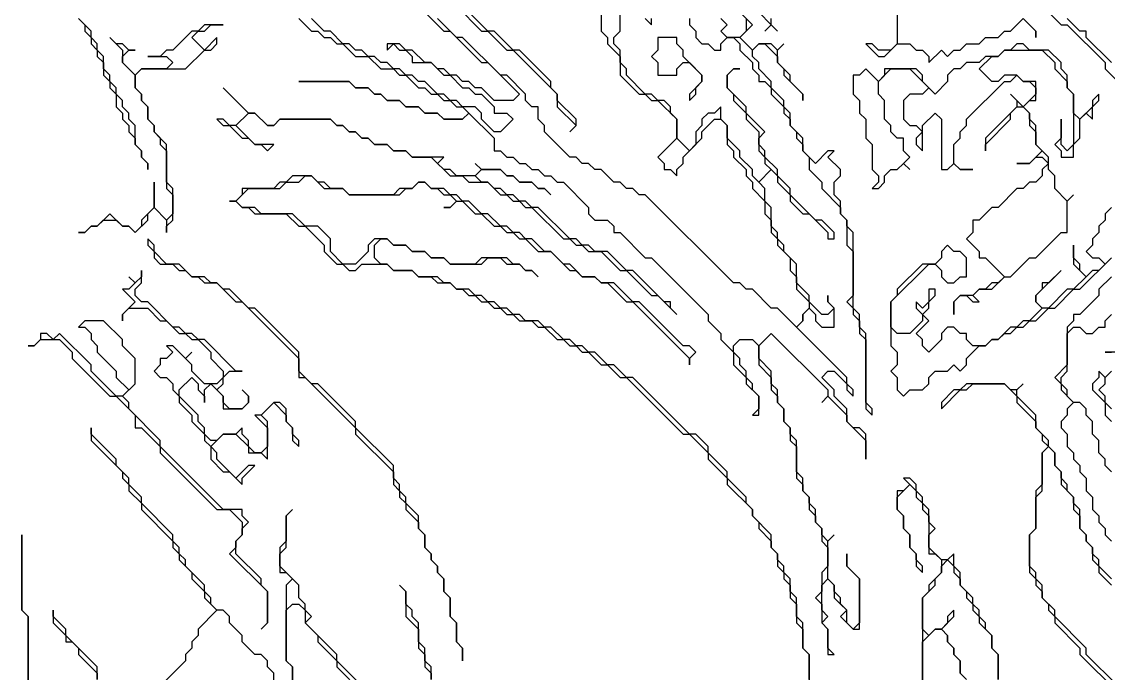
# Model space of a CAD drawing. Header units: metres. Extents: x 0 to 500, y 0 to 703.
# Drawn here: x 334 to 355.56, y 395.88 to 408.81 of the extents above; entities that cross this region are included whole.
import ezdxf

# ---------------------------------------------------------------- set-up
doc = ezdxf.new("R2010")
doc.units = ezdxf.units.M

msp = doc.modelspace()

# ---------------------------------------------------------------- linework, layer by layer
for points in [[(345.5, 409.25), (345.5, 408.625), (345.625, 408.5), (345.625, 408.375), (345.875, 408.125), (345.875, 407.75), (346.25, 407.375), (346.375, 407.375), (346.5, 407.25), (346.625, 407.25), (347, 406.875), (347, 406.5), (346.625, 406.125), (346.75, 406), (346.75, 405.875), (346.875, 405.875), (347, 405.75), (347, 405.875), (347.125, 406), (347.125, 406.125), (347.5, 406.5), (347.5, 406.625), (347.75, 406.875), (347.875, 406.875), (348, 406.75), (348, 406.375), (348.125, 406.25), (348.125, 406.125), (348.375, 405.875), (348.375, 405.75), (348.5, 405.625), (348.5, 405.5), (348.75, 405.25), (348.75, 405), (348.875, 404.875), (348.875, 404.625), (349, 404.5), (349, 404.375), (349.25, 404.125), (349.25, 403.875), (349.375, 403.75), (349.375, 403.5), (349.625, 403.25), (349.625, 403.125), (349.5, 403), (349.5, 402.875), (349.375, 402.75), (349, 403.125), (348.875, 403.125), (348.5, 403.5), (348.375, 403.5), (348.25, 403.625), (348.125, 403.625), (346.375, 405.375), (346.25, 405.375), (346.125, 405.5), (346, 405.5), (345.875, 405.625), (345.75, 405.625), (345.5, 405.875), (345.375, 405.875), (345.25, 406), (345.125, 406), (345, 406.125), (344.875, 406.125), (344.375, 406.625), (344.375, 406.75), (344.25, 406.875), (344.25, 407.125), (344.125, 407.125), (344, 407.25), (344, 407.375), (343.625, 407.75), (343.5, 407.75), (342.75, 408.5), (342.625, 408.5), (342.25, 408.875)], [(342.625, 409.125), (343.125, 408.625), (343.25, 408.625), (343.625, 408.25), (343.75, 408.25), (344.625, 407.375), (344.625, 407.125), (345, 406.75), (344.875, 406.625), (345, 406.75), (345, 406.875), (344.625, 407.25), (344.625, 407.375), (344.5, 407.5), (344.5, 407.625), (343.875, 408.25), (343.75, 408.25), (343.375, 408.625), (343.25, 408.625), (342.75, 409.125)], [(335.125, 408.875), (335.25, 408.75), (335.25, 408.625), (335.375, 408.5), (335.375, 408.375), (335.5, 408.25), (335.5, 408.125), (335.625, 408), (335.625, 407.75), (335.75, 407.625), (335.75, 407.5), (335.875, 407.375), (335.875, 407.125), (336, 407), (336, 406.875), (336.125, 406.75), (336.125, 406.625), (336.25, 406.5), (336.25, 406.375), (336.375, 406.25), (336.375, 406.125), (336.5, 406), (336.5, 405.875), (336.5, 406), (336.375, 406.125), (336.375, 406.25), (336.25, 406.375), (336.25, 406.75), (336.125, 406.875), (336.125, 407), (336, 407.125), (336, 407.25), (335.875, 407.375), (335.875, 407.5), (335.75, 407.625), (335.75, 407.75), (335.625, 407.875), (335.625, 408.125), (335.5, 408.25), (335.5, 408.375), (335.375, 408.5), (335.375, 408.625), (335.125, 408.875)], [(339.5, 408.875), (339.75, 408.625), (339.875, 408.625), (340, 408.5), (340.125, 408.5), (340.25, 408.375), (340.375, 408.375), (340.625, 408.125), (340.875, 408.125), (341.125, 407.875), (341.375, 407.875), (341.5, 407.75), (341.625, 407.75), (341.875, 407.5), (342, 407.5), (342.125, 407.375), (342.25, 407.375), (342.375, 407.25), (342.5, 407.25), (342.625, 407.125), (342.75, 407.125), (342.875, 407), (342.75, 406.875), (342.375, 406.875), (342.25, 407), (342, 407), (341.875, 407.125), (341.625, 407.125), (341.5, 407.25), (341.25, 407.25), (341.125, 407.375), (341, 407.375), (340.875, 407.5), (340.625, 407.5), (340.5, 407.625), (339.5, 407.625), (340.5, 407.625), (340.625, 407.5), (340.875, 407.5), (341, 407.375), (341.125, 407.375), (341.25, 407.25), (341.5, 407.25), (341.625, 407.125), (341.875, 407.125), (342, 407), (342.25, 407), (342.375, 406.875), (342.75, 406.875), (342.875, 407), (343.375, 406.5), (343.375, 406.25), (343.5, 406.25), (343.625, 406.125), (343.75, 406.125), (343.875, 406), (344, 406), (344.125, 405.875), (344.25, 405.875), (344.375, 405.75), (344.5, 405.75), (344.625, 405.625), (344.75, 405.625), (345.25, 405.125), (345.25, 405), (345.375, 404.875), (345.625, 404.875), (345.75, 404.75), (345.75, 404.625), (345.875, 404.625), (346.375, 404.125), (346.5, 404.125), (347.625, 403), (347.625, 402.875), (347.875, 402.625), (347.875, 402.5), (348.125, 402.25), (348.125, 402), (348.375, 401.75), (348.375, 401.625), (348.625, 401.375), (348.625, 401.125), (348.5, 401), (348.625, 401), (348.625, 401.375), (348.5, 401.5), (348.5, 401.625), (348.375, 401.75), (348.375, 401.875), (348.25, 402), (348.25, 402.125), (348.125, 402.25), (348.125, 402.375), (348.25, 402.5), (348.5, 402.5), (348.625, 402.375), (348.625, 402), (348.875, 401.75), (348.875, 401.5), (349, 401.375), (349, 401.25), (349.125, 401.125), (349.125, 400.875), (349.25, 400.75), (349.25, 400.5), (349.375, 400.375), (349.375, 399.75), (349.5, 399.625), (349.5, 399.5), (349.625, 399.375), (349.625, 399.125), (349.75, 399), (349.75, 398.875), (349.875, 398.75), (349.875, 398.5), (350, 398.375), (350, 398), (349.875, 397.875), (349.875, 397.5), (349.75, 397.375), (349.875, 397.25), (349.875, 396.875), (350, 396.75), (350, 396.25), (350.125, 396.25), (350, 396.375), (350, 396.75), (349.875, 396.875), (350, 397), (349.875, 397.125), (349.875, 397.625), (350, 397.75), (350.125, 397.625), (350.125, 397.375), (350.375, 397.125), (350.25, 397), (350.5, 396.75), (350.625, 396.75), (350.625, 397.75), (350.375, 398), (350.375, 398.25), (350.375, 398), (350.625, 397.75), (350.625, 396.875), (350.5, 396.75), (350.375, 396.875), (350.375, 397.125), (350.25, 397.25), (350.25, 397.375), (350.125, 397.5), (350.125, 397.625), (350, 397.75), (350, 398.5), (350.125, 398.625), (350, 398.5), (349.875, 398.625), (349.875, 398.75), (349.75, 398.875), (349.75, 399.125), (349.625, 399.25), (349.625, 399.375), (349.5, 399.5), (349.5, 399.75), (349.375, 399.875), (349.375, 400.5), (349.25, 400.625), (349.25, 400.75), (349.125, 400.875), (349.125, 401.125), (349, 401.25), (349, 401.5), (348.875, 401.625), (348.875, 401.875), (348.625, 402.125), (348.625, 402.375), (348.875, 402.625), (350, 401.5), (350, 401.375), (349.875, 401.25), (350, 401.375), (350.375, 401), (350.375, 400.875), (350.75, 400.5), (350.75, 400.125), (350.75, 400.625), (350.625, 400.75), (350.5, 400.75), (350.375, 400.875), (350.375, 401.125), (350.125, 401.375), (350.125, 401.5), (349.875, 401.75), (350, 401.875), (350.125, 401.875), (350.375, 401.625), (350.375, 401.5), (350.5, 401.375), (350.5, 401.5), (350.375, 401.625), (350.375, 401.75), (349.375, 402.75), (349.5, 402.875), (349.5, 403), (349.625, 403.125), (349.75, 403), (349.75, 402.875), (349.875, 402.75), (350.125, 402.75), (350.125, 403.125), (350, 403.25), (350, 403.375), (350, 403.25), (350.125, 403.125), (350, 403), (349.875, 403), (349.625, 403.25), (349.625, 403.375), (349.375, 403.625), (349.375, 404), (349.125, 404.25), (349.125, 404.375), (349, 404.5), (349, 404.625), (348.875, 404.75), (348.875, 405.125), (348.75, 405.25), (348.75, 405.5), (348.625, 405.625), (348.875, 405.875), (349, 405.75), (349, 405.625), (349.25, 405.375), (349.25, 405.25), (349.5, 405), (349.625, 405), (350, 404.625), (350, 404.5), (350.125, 404.5), (350.125, 404.625), (349.875, 404.875), (349.75, 404.875), (349.25, 405.375), (349.25, 405.5), (349, 405.75), (349, 405.875), (348.75, 406.125), (348.75, 406.25), (348.625, 406.375), (348.625, 406.5), (348.75, 406.625), (348.375, 407), (348.375, 407.125), (348, 407.5), (348, 407.75), (348.125, 407.875), (348.25, 407.875), (348.125, 407.875), (348, 407.75), (348, 407.5), (348.125, 407.375), (348.125, 407.25), (348.375, 407), (348.375, 406.875), (348.625, 406.625), (348.625, 406.25), (348.75, 406.125), (348.75, 406), (348.875, 405.875), (348.625, 405.625), (348.5, 405.75), (348.5, 405.875), (348.25, 406.125), (348.25, 406.25), (348, 406.5), (348, 406.75), (347.875, 406.875), (347.875, 407.125), (347.75, 407), (347.625, 407), (347.5, 406.875), (347.5, 406.75), (347.375, 406.625), (347.375, 406.375), (347.25, 406.25), (347, 406.5), (347, 406.875), (346.875, 407), (346.875, 407.125), (346.75, 407.25), (346.625, 407.25), (346.5, 407.375), (346.375, 407.375), (346, 407.75), (346, 407.875), (345.875, 408), (345.875, 408.25), (345.75, 408.375), (345.75, 408.5), (345.875, 408.625), (345.875, 409)], [(342, 409), (342.375, 408.625), (342.5, 408.625), (343.125, 408), (343.25, 408), (343.875, 407.375), (343.75, 407.25), (343.375, 407.25), (343.125, 407.5), (343, 407.5), (342.875, 407.625), (342.75, 407.625), (342.625, 407.75), (342.5, 407.75), (342.375, 407.875), (342.25, 407.875), (342.125, 408), (342, 408), (341.75, 408.25), (341.625, 408.25), (341.5, 408.375), (341.25, 408.375), (341.25, 408.25), (341.375, 408.375), (341.5, 408.25), (341.625, 408.25), (341.75, 408.125), (341.75, 408), (342.125, 408), (342.375, 407.75), (342.5, 407.75), (342.75, 407.5), (342.875, 407.5), (343, 407.375), (343.125, 407.375), (343.375, 407.125), (343.375, 407), (343.625, 407), (343.75, 406.875), (343.5, 406.625), (343.375, 406.625), (343.125, 406.875), (343.125, 407), (343, 407.125), (342.75, 407.125), (342.625, 407.25), (342.5, 407.25), (342.375, 407.375), (342.25, 407.375), (342, 407.625), (341.875, 407.625), (341.75, 407.75), (341.625, 407.75), (341.5, 407.875), (341.375, 407.875), (341.25, 408), (341.125, 408), (341, 408.125), (340.875, 408.125), (340.75, 408.25), (340.625, 408.25), (340.5, 408.375), (340.375, 408.375), (340.125, 408.625), (340, 408.625), (339.75, 408.875)], [(346.375, 408.875), (346.5, 408.75), (346.5, 408.875)], [(347.25, 408.875), (347.25, 408.75), (347.375, 408.625), (347.375, 408.5), (347.5, 408.375), (347.625, 408.375), (347.75, 408.25), (347.875, 408.25), (347.875, 408.375), (348, 408.5), (348.125, 408.5), (348.25, 408.375), (348.25, 408.25), (348.5, 408), (348.5, 407.875), (348.625, 407.75), (348.625, 407.625), (348.75, 407.625), (348.875, 407.5), (348.875, 407.375), (349.125, 407.125), (349.125, 407), (349.25, 406.875), (349.25, 406.75), (349.375, 406.625), (349.375, 406.5), (349.5, 406.375), (349.5, 406.25), (349.625, 406.125), (349.625, 405.875), (349.875, 405.625), (349.875, 405.5), (350.25, 405.125), (350.25, 405), (350.375, 404.875), (350.375, 404.375), (350.5, 404.25), (350.5, 403.375), (350.375, 403.25), (350.5, 403.125), (350.5, 403), (350.625, 402.875), (350.625, 402.625), (350.75, 402.5), (350.75, 401.125), (350.875, 401), (350.875, 401.125), (350.75, 401.25), (350.75, 402.625), (350.625, 402.75), (350.625, 403), (350.5, 403.125), (350.5, 404.625), (350.375, 404.75), (350.375, 404.875), (350.25, 405), (350.25, 405.25), (350.125, 405.375), (350.125, 405.625), (350.25, 405.75), (350.25, 405.875), (350, 406.125), (350.125, 406.25), (350, 406.25), (349.75, 406), (349.5, 406.25), (349.5, 406.5), (349.25, 406.75), (349.25, 407), (349.125, 407.125), (349.125, 407.25), (348.875, 407.5), (348.875, 407.625), (348.625, 407.875), (348.625, 408), (348.5, 408.125), (348.5, 408.25), (348.625, 408.375), (348.75, 408.375), (349, 408.125), (349, 408), (349.125, 407.875), (349.125, 407.75), (349.5, 407.375), (349.5, 407.25), (349.5, 407.375), (349.25, 407.625), (349.25, 407.75), (349, 408), (349, 408.25), (349.125, 408.375), (349, 408.25), (348.875, 408.375), (348.625, 408.375), (348.5, 408.25), (348.25, 408.5), (348.5, 408.75), (348.25, 409)], [(348.375, 408.875), (348.375, 408.625), (348.25, 408.5), (348, 408.5), (347.875, 408.625), (348, 408.75), (347.875, 408.875)], [(348.625, 409), (348.875, 408.75), (348.75, 408.625), (348.875, 408.75), (349, 408.625), (348.875, 408.75), (348.875, 408.875)], [(351.375, 409), (351.375, 408.375), (351.25, 408.25), (351, 408.25), (350.875, 408.375), (350.75, 408.375), (351, 408.125), (351.125, 408.125), (351.375, 408.375), (351.625, 408.375), (351.75, 408.25), (351.875, 408.25), (352, 408.125), (352, 408), (352.25, 408.25), (352.375, 408.125), (352.5, 408.25), (352.625, 408.25), (352.75, 408.375), (353, 408.375), (353.125, 408.5), (353.375, 408.5), (353.5, 408.625), (353.625, 408.625), (353.875, 408.875), (354.125, 408.625), (354.125, 408.5), (354.125, 408.625), (353.875, 408.875)], [(354.375, 409), (354.625, 408.75), (354.75, 408.75), (355.5, 408), (355.5, 407.875), (355.875, 407.5)], [(355.625, 408), (355.125, 408.5), (355.125, 408.625), (355, 408.625), (354.75, 408.875)], [(349.625, 395.75), (349.625, 396.25), (349.5, 396.375), (349.5, 396.875), (349.375, 397), (349.375, 397.375), (349.25, 397.5), (349.25, 397.75), (349.125, 397.875), (349.125, 398), (349, 398.125), (349, 398.25), (348.875, 398.375), (348.875, 398.625), (348.5, 399), (348.5, 399.125), (348.375, 399.25), (348.375, 399.375), (348, 399.75), (348, 399.875), (347.625, 400.25), (347.625, 400.375), (347.375, 400.625), (347.25, 400.625), (346.125, 401.75), (346, 401.75), (345.75, 402), (345.625, 402), (345.375, 402.25), (345.25, 402.25), (345.125, 402.375), (345, 402.375), (344.875, 402.5), (344.75, 402.5), (344.5, 402.75), (344.375, 402.75), (344.25, 402.875), (344, 402.875), (343.875, 403), (343.75, 403), (343.625, 403.125), (343.5, 403.125), (343.375, 403.25), (343.25, 403.25), (343.125, 403.375), (343, 403.375), (342.875, 403.5), (342.625, 403.5), (342.5, 403.625), (342.375, 403.625), (342.25, 403.75), (341.875, 403.75), (341.75, 403.875), (341.375, 403.875), (341.25, 404), (341.125, 404), (341, 404.125), (341, 404.375), (341.125, 404.5), (341.25, 404.5), (341.375, 404.375), (341.625, 404.375), (341.75, 404.25), (342, 404.25), (342.125, 404.125), (342.375, 404.125), (342.5, 404), (343.125, 404), (343.25, 404.125), (343.5, 404.125), (343.625, 404), (343.875, 404), (344, 403.875), (344.125, 403.875), (344.25, 403.75), (344.125, 403.875), (344, 403.875), (343.875, 404), (343.75, 404), (343.625, 404.125), (343.125, 404.125), (343, 404), (342.5, 404), (342.375, 404.125), (342.125, 404.125), (342, 404.25), (341.75, 404.25), (341.625, 404.375), (341.375, 404.375), (341.25, 404.5), (341, 404.5), (340.875, 404.375), (340.875, 404.25), (340.625, 404), (340.375, 404), (340.125, 404.25), (340.125, 404.5), (339.875, 404.75), (339.625, 404.75), (339.375, 405), (338.75, 405), (338.625, 405.125), (338.375, 405.125), (338.25, 405.25), (338.5, 405.5), (339.125, 405.5), (339.25, 405.625), (339.5, 405.625), (339.625, 405.75), (339.75, 405.75), (340, 405.5), (340.375, 405.5), (340.5, 405.375), (341.5, 405.375), (341.625, 405.5), (341.75, 405.5), (341.875, 405.625), (342, 405.625), (342.125, 405.5), (342.25, 405.5), (342.375, 405.375), (342.5, 405.375), (342.625, 405.25), (342.5, 405.125), (342.375, 405.125), (342.5, 405.125), (342.625, 405.25), (342.75, 405.25), (343, 405), (343.125, 405), (343.375, 404.75), (343.5, 404.75), (343.625, 404.625), (343.75, 404.625), (343.875, 404.5), (344, 404.5), (344.25, 404.25), (344.5, 404.25), (344.875, 403.875), (345, 403.875), (345.125, 403.75), (345.375, 403.75), (345.5, 403.625), (345.625, 403.625), (346, 403.25), (346.125, 403.25), (347.25, 402.125), (347.25, 402), (347.25, 402.125), (347.375, 402.25), (347.25, 402.375), (347.125, 402.375), (346.25, 403.25), (346.125, 403.25), (345.75, 403.625), (345.5, 403.625), (345.375, 403.75), (345.125, 403.75), (344.875, 404), (344.75, 404), (344.5, 404.25), (344.375, 404.25), (344.125, 404.5), (344, 404.5), (343.875, 404.625), (343.75, 404.625), (343.625, 404.75), (343.5, 404.75), (343.25, 405), (343.125, 405), (342.875, 405.25), (342.75, 405.25), (342.625, 405.375), (342.5, 405.375), (342.375, 405.5), (342.125, 405.5), (342, 405.625), (341.875, 405.625), (341.75, 405.5), (341.5, 405.5), (341.375, 405.375), (340.5, 405.375), (340.375, 405.5), (340.125, 405.5), (340, 405.625), (339.875, 405.625), (339.75, 405.75), (339.375, 405.75), (339.25, 405.625), (339.125, 405.625), (339, 405.5), (338.375, 405.5), (338.375, 405.375), (338.25, 405.25), (338.125, 405.25), (338.25, 405.25), (338.375, 405.125), (338.5, 405.125), (338.625, 405), (339.25, 405), (339.5, 404.75), (339.625, 404.75), (340, 404.375), (340, 404.25), (340.25, 404), (340.375, 404), (340.5, 403.875), (340.625, 403.875), (340.75, 404), (341.25, 404), (341.375, 403.875), (341.75, 403.875), (341.875, 403.75), (342.125, 403.75), (342.25, 403.625), (342.5, 403.625), (342.625, 403.5), (342.75, 403.5), (342.875, 403.375), (343, 403.375), (343.125, 403.25), (343.25, 403.25), (343.375, 403.125), (343.5, 403.125), (343.625, 403), (343.75, 403), (343.875, 402.875), (344.125, 402.875), (344.25, 402.75), (344.375, 402.75), (344.625, 402.5), (344.75, 402.5), (344.875, 402.375), (345, 402.375), (345.125, 402.25), (345.25, 402.25), (345.5, 402), (345.625, 402), (345.875, 401.75), (346, 401.75), (347.125, 400.625), (347.25, 400.625), (347.625, 400.25), (347.625, 400.125), (348, 399.75), (348, 399.625), (348.5, 399.125), (348.5, 399), (348.625, 398.875), (348.625, 398.75), (348.875, 398.5), (348.875, 398.375), (349, 398.25), (349, 398), (349.125, 397.875), (349.125, 397.75), (349.25, 397.625), (349.25, 397.375), (349.375, 397.25), (349.375, 396.875), (349.5, 396.75), (349.5, 396.375), (349.625, 396.25), (349.625, 395.625)], [(355.625, 405.125), (355.5, 405), (355.5, 404.875), (355.375, 404.75), (355.375, 404.625), (355.25, 404.5), (355.25, 404.375), (355.125, 404.25), (355.25, 404.125), (355.375, 404.125), (355.5, 404), (355.375, 403.875), (355.25, 403.875), (355.125, 403.75), (355, 403.875), (355, 404), (354.875, 404.125), (354.875, 404.375), (354.875, 404), (355.125, 403.75), (354.875, 403.5), (354.75, 403.5), (354.375, 403.125), (354.25, 403.125), (354.125, 403.25), (354.125, 403.375), (354.625, 403.875), (354.375, 403.625), (354.25, 403.625), (354.25, 403.5), (354.125, 403.375), (354.125, 403.25), (354.25, 403.125), (354, 402.875), (353.875, 402.875), (353.75, 402.75), (353.625, 402.75), (353.375, 402.5), (353.25, 402.5), (353.125, 402.375), (352.875, 402.375), (352.75, 402.5), (352.75, 402.625), (352.625, 402.625), (352.5, 402.75), (352.375, 402.75), (352.25, 402.625), (352.25, 402.5), (352, 402.25), (351.875, 402.375), (351.875, 402.5), (351.75, 402.625), (352, 402.875), (351.875, 403), (352, 403.125), (352, 403.25), (352.125, 403.375), (352.125, 403.5), (352, 403.5), (352, 403.25), (351.875, 403.125), (351.75, 403.25), (351.75, 403.125), (351.875, 403), (351.875, 402.875), (351.625, 402.625), (351.375, 402.625), (351.25, 402.75), (351.25, 403.25), (352, 404), (352.125, 404), (352.25, 403.875), (352.25, 403.75), (352.375, 403.625), (352.5, 403.625), (352.625, 403.75), (352.75, 403.75), (352.75, 404.125), (352.625, 404.25), (352.5, 404.25), (352.375, 404.375), (352.25, 404.25), (352.25, 404.125), (352.125, 404), (351.875, 404), (351.375, 403.5), (351.375, 403.375), (351.25, 403.25), (351.25, 402.375), (351.375, 402.25), (351.375, 402), (351.25, 401.875), (351.375, 401.75), (351.375, 401.5), (351.5, 401.375), (351.625, 401.5), (351.875, 401.5), (352, 401.625), (352, 401.75), (352.125, 401.875), (352.375, 401.875), (352.5, 402), (352.625, 401.875), (352.75, 402), (352.75, 402.125), (353, 402.375), (353.125, 402.375), (353.25, 402.5), (353.375, 402.5), (353.5, 402.625), (353.625, 402.625), (353.75, 402.75), (353.875, 402.75), (354, 402.875), (354.125, 402.875), (354.375, 403.125), (354.5, 403.125), (354.875, 403.5), (355, 403.5), (355.625, 404.125)], [(355.625, 403.75), (355.375, 403.5), (355.375, 403.375), (355, 403), (354.875, 403), (354.875, 402.875), (354.75, 402.75), (354.75, 402), (354.5, 401.75), (354.625, 401.625), (354.625, 401.5), (354.875, 401.25), (354.75, 401.125), (354.75, 401), (354.625, 400.875), (354.625, 400.75), (354.75, 400.625), (354.75, 400.375), (354.875, 400.25), (354.875, 400.125), (355, 400), (355, 399.875), (355.125, 399.75), (355.125, 399.5), (355.25, 399.375), (355.25, 399.125), (355.375, 399), (355.375, 398.875), (355.5, 398.75), (355.5, 398.625), (355.625, 398.5)], [(355.625, 399.875), (355.5, 400), (355.5, 400.125), (355.375, 400.25), (355.375, 400.5), (355.25, 400.625), (355.25, 400.875), (355.125, 401), (355.125, 401.125), (355, 401.25), (354.875, 401.25), (354.75, 401.375), (354.75, 401.5), (354.625, 401.625), (354.625, 401.75), (354.75, 401.875), (354.75, 402.625), (354.875, 402.75), (355, 402.75), (355.125, 402.625), (355.25, 402.625), (355.375, 402.75), (355.5, 402.75), (355.5, 402.875), (355.625, 403)], [(355.75, 402.25), (355.5, 402.25), (355.625, 402.25)], [(355.625, 401.875), (355.5, 401.75), (355.375, 401.875), (355.375, 401.75), (355.25, 401.625), (355.25, 401.5), (355.5, 401.25), (355.5, 401), (355.625, 400.875)], [(355.625, 401.125), (355.5, 401.25), (355.5, 401.375), (355.375, 401.5), (355.5, 401.625), (355.5, 401.75), (355.625, 401.875)], [(355.625, 397.75), (355.375, 398), (355.375, 398.125), (355.25, 398.25), (355.25, 398.375), (355.125, 398.5), (355.125, 398.625), (355, 398.75), (355, 399.125), (354.875, 399.25), (354.875, 399.375), (354.75, 399.5), (354.75, 399.625), (354.625, 399.75), (354.625, 399.875), (354.5, 400), (354.5, 400.25), (354.375, 400.375), (354.375, 400.5), (354.125, 400.75), (354.125, 401), (353.75, 401.375), (353.75, 401.5), (353.875, 401.625), (353.75, 401.5), (353.625, 401.5), (353.5, 401.625), (352.75, 401.625), (352.625, 401.5), (352.5, 401.5), (352.25, 401.25), (352.25, 401.125), (352.625, 401.5), (352.75, 401.5), (352.875, 401.625), (353.5, 401.625), (353.75, 401.375), (353.75, 401.25), (354.125, 400.875), (354.125, 400.75), (354.25, 400.625), (354.25, 400.5), (354.375, 400.375), (354.25, 400.25), (354.25, 399.625), (354.125, 399.5), (354.125, 398.75), (354, 398.625), (354, 397.875), (354.125, 397.75), (354.125, 397.625), (354.25, 397.5), (354.25, 397.375), (354.375, 397.25), (354.375, 397.125), (354.5, 397), (354.5, 396.875), (355, 396.375), (355, 396.25), (355.75, 395.5)], [(339, 395.5), (339, 395.875), (338.875, 396), (338.875, 396.125), (338.75, 396.25), (338.625, 396.25), (338.375, 396.5), (338.375, 396.625), (338.125, 396.875), (338.125, 397), (338, 397.125), (337.875, 397.125), (337.75, 397.25), (337.75, 397.375), (337.625, 397.5), (337.625, 397.625), (337.25, 398), (337.25, 398.125), (337.125, 398.25), (337.125, 398.375), (337, 398.5), (337, 398.625), (336.375, 399.25), (336.375, 399.375), (336.125, 399.625), (336.125, 399.75), (335.875, 400), (335.875, 400.125), (335.375, 400.625), (335.375, 400.75), (335.375, 400.5), (336, 399.875), (336, 399.75), (336.125, 399.625), (336.125, 399.5), (336.375, 399.25), (336.375, 399.125), (337, 398.5), (337, 398.375), (337.125, 398.25), (337.125, 398.125), (337.375, 397.875), (337.375, 397.75), (337.625, 397.5), (337.625, 397.375), (337.875, 397.125), (337.5, 396.75), (337.5, 396.625), (337.375, 396.5), (337.375, 396.375), (337.25, 396.25), (337.25, 396.125), (336.5, 395.375)], [(355.75, 395.625), (355.125, 396.25), (355.125, 396.375), (354.5, 397), (354.5, 397.125), (354.25, 397.375), (354.25, 397.625), (354.125, 397.75), (354.125, 397.875), (354, 398), (354, 398.625), (354.125, 398.75), (354.125, 399.375), (354.25, 399.5), (354.25, 400.25), (354.375, 400.375), (354.5, 400.25), (354.5, 400), (354.625, 399.875), (354.625, 399.625), (354.875, 399.375), (354.875, 399.125), (355, 399), (355, 398.75), (355.125, 398.625), (355.125, 398.5), (355.25, 398.375), (355.25, 398.125), (355.375, 398), (355.375, 397.875), (355.625, 397.625)], [(353.375, 395.75), (353.375, 396.25), (353.25, 396.375), (353.25, 396.625), (353.125, 396.75), (353.125, 396.875), (353, 397), (353, 397.125), (352.875, 397.25), (352.875, 397.375), (352.625, 397.625), (352.625, 397.875), (352.5, 398), (352.5, 398.25), (352.375, 398.125), (352.25, 398.125), (352, 398.375), (352, 398.625), (352.125, 398.75), (352, 398.875), (352, 399.125), (351.875, 399.25), (351.875, 399.375), (351.75, 399.5), (351.75, 399.625), (351.625, 399.75), (351.5, 399.75), (351.625, 399.625), (351.5, 399.5), (351.375, 399.5), (351.375, 399.125), (351.5, 399), (351.5, 398.75), (351.625, 398.625), (351.625, 398.375), (351.75, 398.25), (351.75, 398), (351.875, 397.875), (351.875, 398), (351.75, 398.125), (351.75, 398.25), (351.625, 398.375), (351.625, 398.625), (351.5, 398.75), (351.5, 399), (351.375, 399.125), (351.375, 399.375), (351.625, 399.625), (351.75, 399.5), (351.75, 399.375), (351.875, 399.25), (351.875, 399.125), (352, 399), (352, 398.25), (352.125, 398.25), (352.25, 398.125), (352.25, 397.875), (352, 397.625), (352, 397.5), (351.875, 397.375), (351.875, 395.5)], [(341, 395.375), (340.25, 396.125), (340.25, 396.25), (339.625, 396.875), (339.75, 397), (339.625, 397.125), (339.625, 397.25), (339.5, 397.375), (339.5, 397.625), (339.125, 398), (339.125, 398.25), (339.25, 398.375), (339.25, 399), (339.375, 399.125), (339.25, 399), (339.25, 398.5), (339.125, 398.375), (339.125, 397.875), (339.25, 397.875), (339.375, 397.75), (339.25, 397.625), (339.25, 396.125), (339.375, 396), (339.375, 395.5), (339.375, 396), (339.25, 396.125), (339.25, 397.125), (339.375, 397.25), (339.5, 397.25), (339.625, 397.125), (339.625, 396.875), (339.875, 396.625), (339.875, 396.5), (340.25, 396.125), (340.25, 396), (340.75, 395.5)], [(334.125, 395), (334.125, 397), (334, 397.125), (334, 398.625), (334, 397.125), (334.125, 397), (334.125, 395)], [(352.75, 395.75), (352.625, 395.875), (352.625, 396.125), (352.5, 396.25), (352.5, 396.375), (352.375, 396.5), (352.375, 396.625), (352.25, 396.75), (352.5, 397), (352.5, 397.125), (352.375, 397), (352.375, 396.875), (352.25, 396.75), (352.125, 396.75), (352, 396.625), (351.875, 396.75), (351.875, 397.375), (352.125, 397.625), (352.125, 397.75), (352.25, 397.875), (352.25, 398), (352.375, 398.125), (352.5, 398), (352.5, 397.875), (352.625, 397.75), (352.625, 397.625), (352.75, 397.5), (352.75, 397.375), (352.875, 397.25), (352.875, 397.125), (353, 397), (353, 396.875), (353.25, 396.625), (353.25, 396.375), (353.375, 396.25), (353.375, 395.75)], [(342.125, 395.75), (342.125, 396), (342, 396.125), (342, 396.375), (341.875, 396.5), (341.875, 396.875), (341.75, 397), (341.75, 397.125), (341.625, 397.25), (341.625, 397.5), (341.5, 397.625), (341.625, 397.5), (341.625, 397), (341.875, 396.75), (341.875, 396.375), (342, 396.25), (342, 396), (342.125, 395.875), (342.125, 395.75)], [(335.5, 395.75), (335.5, 396), (334.875, 396.625), (334.875, 396.75), (334.625, 397), (334.625, 397.125), (334.625, 396.875), (334.875, 396.625), (334.875, 396.5), (335, 396.5), (335.125, 396.375), (335.125, 396.25), (335.5, 395.875), (335.5, 395.75)], [(351.875, 395.5), (351.875, 396.5), (352.125, 396.75), (352.25, 396.75), (352.375, 396.625), (352.375, 396.5), (352.5, 396.375), (352.5, 396.25), (352.625, 396.125), (352.625, 395.875), (352.75, 395.75)]]:
    msp.add_lwpolyline(points)
for points in [[(337.625, 408.75), (337.5, 408.625), (337.375, 408.625), (337, 408.25), (336.875, 408.25), (336.75, 408.125), (336.5, 408.125), (336.875, 408.125), (337, 408), (336.875, 407.875), (336.375, 407.875), (336.25, 407.75), (336, 408), (336, 408.125), (336.125, 408.25), (336.25, 408.25), (336.125, 408.25), (336, 408.375), (335.875, 408.375), (335.75, 408.5), (336, 408.25), (336, 408), (336.25, 407.75), (336.25, 407.5), (336.375, 407.375), (336.375, 407.25), (336.5, 407.125), (336.5, 406.875), (336.625, 406.75), (336.625, 406.625), (336.75, 406.5), (336.75, 406.375), (336.875, 406.25), (336.875, 405.5), (337, 405.375), (337, 405), (336.875, 404.875), (336.625, 405.125), (336.625, 405.625), (336.625, 405.125), (336.375, 404.875), (336.375, 404.75), (336.25, 404.625), (336.125, 404.75), (336, 404.75), (335.75, 405), (335.5, 404.75), (335.375, 404.75), (335.25, 404.625), (335.125, 404.625), (335.25, 404.625), (335.375, 404.75), (335.5, 404.75), (335.625, 404.875), (335.875, 404.875), (336, 404.75), (336.125, 404.75), (336.25, 404.625), (336.5, 404.875), (336.5, 405), (336.625, 405.125), (336.875, 404.875), (336.875, 404.625), (336.875, 404.75), (337, 404.875), (337, 405.5), (336.875, 405.625), (336.875, 406.375), (336.625, 406.625), (336.625, 406.75), (336.5, 406.875), (336.5, 407.125), (336.375, 407.25), (336.375, 407.375), (336.25, 407.5), (336.25, 407.75), (336.375, 407.875), (337.25, 407.875), (337.625, 408.25), (337.75, 408.25), (337.875, 408.375), (337.875, 408.5), (337.625, 408.25), (337.375, 408.5), (337.5, 408.625), (337.625, 408.625), (337.75, 408.75), (338, 408.75)], [(346.625, 408.5), (346.625, 408.25), (346.5, 408.125), (346.625, 408), (346.625, 407.75), (347, 407.75), (347, 407.875), (347.125, 408), (347.25, 408), (347.5, 407.75), (347.5, 407.625), (347.25, 407.375), (347.25, 407.25), (347.375, 407.375), (347.375, 407.5), (347.5, 407.625), (347.5, 407.75), (347.125, 408.125), (347.125, 408.25), (347, 408.375), (347, 408.5)], [(353.75, 408.375), (353.625, 408.25), (353.5, 408.25), (353.375, 408.125), (353.125, 408.125), (353, 408), (352.75, 408), (352.625, 407.875), (352.5, 407.875), (352.375, 407.75), (352.375, 407.625), (352.125, 407.375), (351.875, 407.625), (351.875, 407.75), (351.75, 407.875), (351.125, 407.875), (351.125, 407.75), (351, 407.625), (350.75, 407.875), (350.625, 407.75), (350.5, 407.75), (350.5, 407.375), (350.625, 407.25), (350.625, 407), (350.75, 406.875), (350.75, 406.5), (350.875, 406.375), (350.875, 405.875), (351, 405.75), (351, 405.625), (350.875, 405.5), (351, 405.5), (351.125, 405.625), (351.125, 405.75), (351.25, 405.875), (351.375, 405.875), (351.5, 406), (351.625, 405.875), (351.5, 406), (351.625, 406.125), (351.5, 406.25), (351.5, 406.5), (351.375, 406.5), (351.25, 406.625), (351.25, 406.75), (351.125, 406.875), (351.125, 407.25), (351, 407.375), (351, 407.625), (351.25, 407.875), (351.625, 407.875), (352, 407.5), (351.875, 407.375), (351.625, 407.375), (351.5, 407.25), (351.5, 406.875), (351.625, 406.75), (351.75, 406.75), (351.875, 406.625), (351.75, 406.5), (351.75, 406.375), (351.875, 406.25), (351.875, 406.75), (352.125, 407), (352.25, 406.875), (352.25, 405.875), (352.375, 405.875), (352.5, 406), (352.625, 405.875), (352.875, 405.875), (352.625, 405.875), (352.5, 406), (352.5, 406.375), (352.625, 406.5), (352.625, 406.625), (352.75, 406.75), (352.75, 406.875), (353.5, 407.625), (353.625, 407.625), (353.75, 407.75), (353.875, 407.625), (354, 407.625), (354.125, 407.5), (354.125, 407.375), (353.875, 407.125), (353.625, 407.375), (353.75, 407.25), (353.75, 407.125), (353.125, 406.5), (353.125, 406.25), (353.125, 406.375), (353.625, 406.875), (353.625, 407), (353.75, 407.125), (353.875, 407.125), (354, 407), (354, 406.75), (354.125, 406.625), (354.125, 406.375), (354.25, 406.25), (354, 406), (353.75, 406), (354, 406), (354.125, 406.125), (354.25, 406.125), (354.375, 406), (354.25, 405.875), (354.25, 405.75), (354.125, 405.625), (354, 405.625), (353.875, 405.5), (353.75, 405.5), (353.375, 405.125), (353.25, 405.125), (353, 404.875), (352.875, 404.875), (352.875, 404.625), (352.75, 404.5), (353, 404.25), (353, 404.125), (353.125, 404.125), (353.5, 403.75), (353.375, 403.625), (353.25, 403.625), (353.125, 403.5), (353, 403.5), (352.875, 403.375), (352.625, 403.375), (352.5, 403.25), (352.5, 403), (352.5, 403.25), (352.625, 403.375), (352.75, 403.375), (352.875, 403.25), (353, 403.25), (352.875, 403.375), (353, 403.5), (353.25, 403.5), (353.5, 403.75), (353.625, 403.75), (354, 404.125), (354.125, 404.125), (354.625, 404.625), (354.75, 404.625), (354.75, 405.25), (354.875, 405.375), (354.75, 405.25), (354.5, 405.5), (354.5, 405.75), (354.375, 405.875), (354.375, 406.125), (354.125, 406.375), (354.125, 406.75), (354, 406.875), (354, 407), (353.875, 407.125), (354, 407.25), (354.125, 407.25), (354.125, 407.625), (353.875, 407.625), (353.75, 407.75), (353.5, 407.75), (353.375, 407.625), (353.25, 407.625), (353, 407.875), (353.25, 408.125), (353.375, 408.125), (353.5, 408.25), (354.25, 408.25), (354.5, 408), (354.5, 407.875), (354.75, 407.625), (354.75, 407.5), (354.875, 407.375), (354.875, 406.375), (354.75, 406.25), (354.625, 406.375), (354.625, 406.875), (354.625, 406.5), (354.5, 406.375), (354.625, 406.25), (354.625, 406.125), (354.875, 406.125), (354.875, 406.375), (355, 406.5), (355, 406.875), (355.125, 407), (355.25, 406.875), (355.25, 407.125), (355.375, 407.25), (355.375, 407.375), (355.25, 407.25), (355.25, 407.125), (355, 406.875), (354.875, 407), (354.875, 407.375), (354.75, 407.5), (354.75, 407.75), (354.625, 407.875), (354.625, 408), (354.375, 408.25), (354, 408.25), (353.875, 408.375)], [(338, 407.5), (338.5, 407), (338.25, 406.75), (338.125, 406.75), (338, 406.875), (337.875, 406.875), (338, 406.75), (338.125, 406.75), (338.375, 406.5), (338.5, 406.5), (338.625, 406.375), (338.75, 406.375), (338.875, 406.25), (339, 406.375), (338.625, 406.375), (338.25, 406.75), (338.5, 407), (338.625, 407), (338.875, 406.75), (339, 406.75), (339.125, 406.875), (340.125, 406.875), (340.25, 406.75), (340.375, 406.75), (340.5, 406.625), (340.625, 406.625), (340.75, 406.5), (340.875, 406.5), (341, 406.375), (341.25, 406.375), (341.375, 406.25), (341.625, 406.25), (341.75, 406.125), (342.125, 406.125), (342.5, 405.75), (342.75, 405.75), (342.875, 405.625), (343.25, 405.625), (343.5, 405.375), (343.625, 405.375), (343.75, 405.25), (343.875, 405.25), (344, 405.125), (344.125, 405.125), (344.75, 404.5), (344.875, 404.5), (345, 404.375), (345.125, 404.375), (345.25, 404.25), (345.5, 404.25), (345.875, 403.875), (346, 403.875), (346.5, 403.375), (346.625, 403.375), (347, 403), (346.875, 403.125), (346.875, 403.25), (346.75, 403.25), (346.125, 403.875), (346, 403.875), (345.625, 404.25), (345.375, 404.25), (345.25, 404.375), (345.125, 404.375), (345, 404.5), (344.875, 404.5), (344.25, 405.125), (344.125, 405.125), (344, 405.25), (343.875, 405.25), (343.75, 405.375), (343.625, 405.375), (343.5, 405.5), (343.375, 405.5), (343.25, 405.625), (343.125, 405.625), (343, 405.75), (343.125, 405.875), (343.5, 405.875), (343.625, 405.75), (343.75, 405.75), (343.875, 405.625), (344.125, 405.625), (344.25, 405.5), (344.375, 405.5), (344.5, 405.375), (344.375, 405.5), (344.25, 405.5), (344.125, 405.625), (343.875, 405.625), (343.75, 405.75), (343.625, 405.75), (343.5, 405.875), (343.125, 405.875), (343, 406), (343.125, 405.875), (343, 405.75), (342.625, 405.75), (342.5, 405.875), (342.375, 405.875), (342.25, 406), (342.375, 406.125), (341.75, 406.125), (341.625, 406.25), (341.375, 406.25), (341.25, 406.375), (341, 406.375), (340.875, 406.5), (340.75, 406.5), (340.625, 406.625), (340.5, 406.625), (340.375, 406.75), (340.25, 406.75), (340.125, 406.875), (339.125, 406.875), (339, 406.75), (338.875, 406.75), (338.625, 407), (338.5, 407)], [(336.5, 404.5), (336.5, 404.375), (336.625, 404.25), (336.625, 404.125), (336.75, 404), (337, 404), (337.125, 403.875), (337.25, 403.875), (337.375, 403.75), (337.5, 403.75), (337.625, 403.625), (337.875, 403.625), (338.25, 403.25), (338.375, 403.25), (339.5, 402.125), (339.5, 401.75), (339.625, 401.75), (340.625, 400.75), (340.625, 400.625), (341.375, 399.875), (341.375, 399.625), (341.5, 399.5), (341.5, 399.375), (341.625, 399.25), (341.625, 399.125), (341.875, 398.875), (341.875, 398.75), (342, 398.625), (342, 398.375), (342.125, 398.25), (342.125, 398.125), (342.25, 398), (342.25, 397.875), (342.375, 397.75), (342.375, 397.5), (342.5, 397.375), (342.5, 397), (342.625, 396.875), (342.625, 396.5), (342.75, 396.375), (342.75, 396.125), (342.75, 396.375), (342.625, 396.5), (342.625, 396.875), (342.5, 397), (342.5, 397.375), (342.375, 397.5), (342.375, 397.75), (342.25, 397.875), (342.25, 398), (342.125, 398.125), (342.125, 398.25), (342, 398.375), (342, 398.625), (341.875, 398.75), (341.875, 399), (341.625, 399.25), (341.625, 399.375), (341.5, 399.5), (341.5, 399.625), (341.375, 399.75), (341.375, 400), (340.625, 400.75), (340.625, 400.875), (339.875, 401.625), (339.75, 401.625), (339.5, 401.875), (339.5, 402.25), (338.625, 403.125), (338.5, 403.125), (338.125, 403.5), (338, 403.5), (337.875, 403.625), (337.75, 403.625), (337.625, 403.75), (337.375, 403.75), (337.125, 404), (336.875, 404), (336.625, 404.25), (336.625, 404.375)], [(336.375, 403.875), (336.375, 403.75), (336.25, 403.625), (336.125, 403.75), (336.25, 403.625), (336.125, 403.5), (336, 403.5), (336.25, 403.25), (336, 403), (336, 402.875), (336, 403), (336.125, 403.125), (336.5, 403.125), (336.75, 402.875), (336.875, 402.875), (337.125, 402.625), (337.25, 402.625), (337.375, 402.5), (337.5, 402.5), (337.75, 402.25), (337.75, 402.125), (338, 401.875), (338, 401.75), (337.875, 401.625), (337.625, 401.625), (337.375, 401.875), (337.375, 402), (337.25, 402.125), (337.375, 402.25), (337.25, 402.125), (337, 402.375), (336.875, 402.375), (337, 402.25), (336.875, 402.125), (336.75, 402.125), (336.75, 402), (336.625, 401.875), (336.75, 401.75), (336.875, 401.75), (337, 401.625), (337, 401.5), (337.125, 401.375), (337.125, 401.25), (337.375, 401), (337.375, 400.875), (337.625, 400.625), (337.625, 400.5), (337.75, 400.375), (337.75, 400.125), (338, 399.875), (338.125, 399.875), (338.375, 399.625), (338.375, 399.75), (338.625, 400), (338.5, 400), (338.25, 399.75), (337.875, 400.125), (337.875, 400.25), (337.75, 400.375), (338, 400.625), (338.25, 400.625), (338.5, 400.375), (338.5, 400.25), (338.75, 400.25), (338.875, 400.125), (338.875, 400.875), (338.75, 401), (339, 401.25), (339.25, 401), (339.25, 400.875), (339.375, 400.75), (339.375, 400.5), (339.5, 400.375), (339.5, 400.5), (339.375, 400.625), (339.375, 400.75), (339.25, 400.875), (339.25, 401.125), (339.125, 401.25), (339, 401.25), (338.75, 401), (338.625, 401), (338.875, 400.75), (338.875, 400.375), (338.75, 400.25), (338.625, 400.25), (338.5, 400.375), (338.5, 400.5), (338.375, 400.625), (338.375, 400.75), (338.25, 400.625), (338, 400.625), (337.875, 400.5), (337.75, 400.5), (337.625, 400.625), (337.625, 400.75), (337.5, 400.875), (337.5, 401), (337.125, 401.375), (337.125, 401.5), (337.375, 401.75), (337.5, 401.625), (337.5, 401.5), (337.625, 401.375), (337.625, 401.25), (337.625, 401.5), (337.75, 401.625), (338, 401.375), (338, 401.125), (338.375, 401.125), (338.5, 401.25), (338.5, 401.375), (338.375, 401.5), (338.5, 401.375), (338.5, 401.25), (338.375, 401.125), (338.125, 401.125), (338, 401.25), (338, 401.375), (337.875, 401.5), (338, 401.625), (338, 401.75), (338.125, 401.875), (338.375, 401.875), (338.25, 401.875), (337.625, 402.5), (337.5, 402.5), (337.375, 402.625), (337.25, 402.625), (337.125, 402.75), (337, 402.75), (336.5, 403.25), (336.375, 403.25), (336.25, 403.375), (336.25, 403.5), (336.375, 403.625)], [(335.25, 402.875), (335.125, 402.75), (335.25, 402.75), (335.375, 402.625), (335.375, 402.5), (335.5, 402.375), (335.5, 402.25), (335.875, 401.875), (335.875, 401.75), (336.125, 401.5), (336, 401.375), (335.875, 401.375), (335.375, 401.875), (335.375, 402), (334.75, 402.625), (334.625, 402.5), (334.5, 402.625), (334.375, 402.625), (334.375, 402.5), (334.25, 402.375), (334.125, 402.375), (334.25, 402.375), (334.375, 402.5), (334.75, 402.5), (335, 402.25), (335, 402.125), (335.75, 401.375), (335.875, 401.375), (336.25, 401), (336.25, 400.75), (336.375, 400.75), (336.75, 400.375), (336.75, 400.25), (337.875, 399.125), (338.125, 399.125), (338.375, 398.875), (338.375, 398.625), (338.25, 398.5), (338.25, 398.375), (338.125, 398.25), (338.875, 397.5), (338.875, 396.875), (338.75, 396.75), (338.875, 396.875), (338.875, 397.5), (338.75, 397.625), (338.75, 397.75), (338.25, 398.25), (338.25, 398.5), (338.375, 398.625), (338.375, 398.75), (338.5, 398.875), (338.375, 399), (338.375, 399.125), (338, 399.125), (336.75, 400.375), (336.75, 400.5), (336.125, 401.125), (336.125, 401.25), (336, 401.375), (336.25, 401.625), (336.25, 402.125), (336, 402.375), (336, 402.5), (335.625, 402.875)]]:
    msp.add_lwpolyline(points, close=True)

doc.saveas('drawing.dxf')
